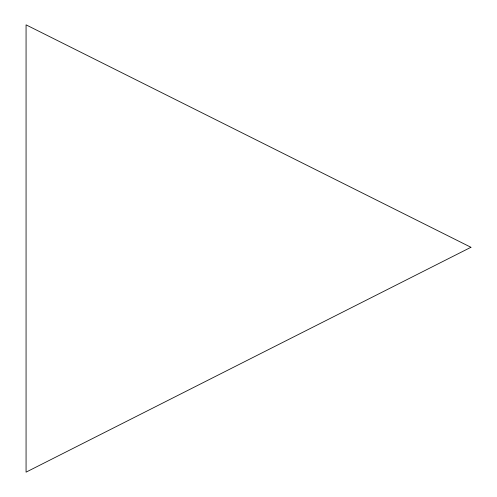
<?xml version="1.0" encoding="UTF-8"?>
<svg xmlns="http://www.w3.org/2000/svg" width="497" height="497" viewBox="0 0 497 497"><rect width="100%" height="100%" fill="white"/><g stroke="black" fill="none" stroke-linecap="round" stroke-linejoin="round"><path stroke-width="0.75" d="M470.932 247.282L26.068 472.15L26.068 24.85L470.932 247.282"/></g></svg>
